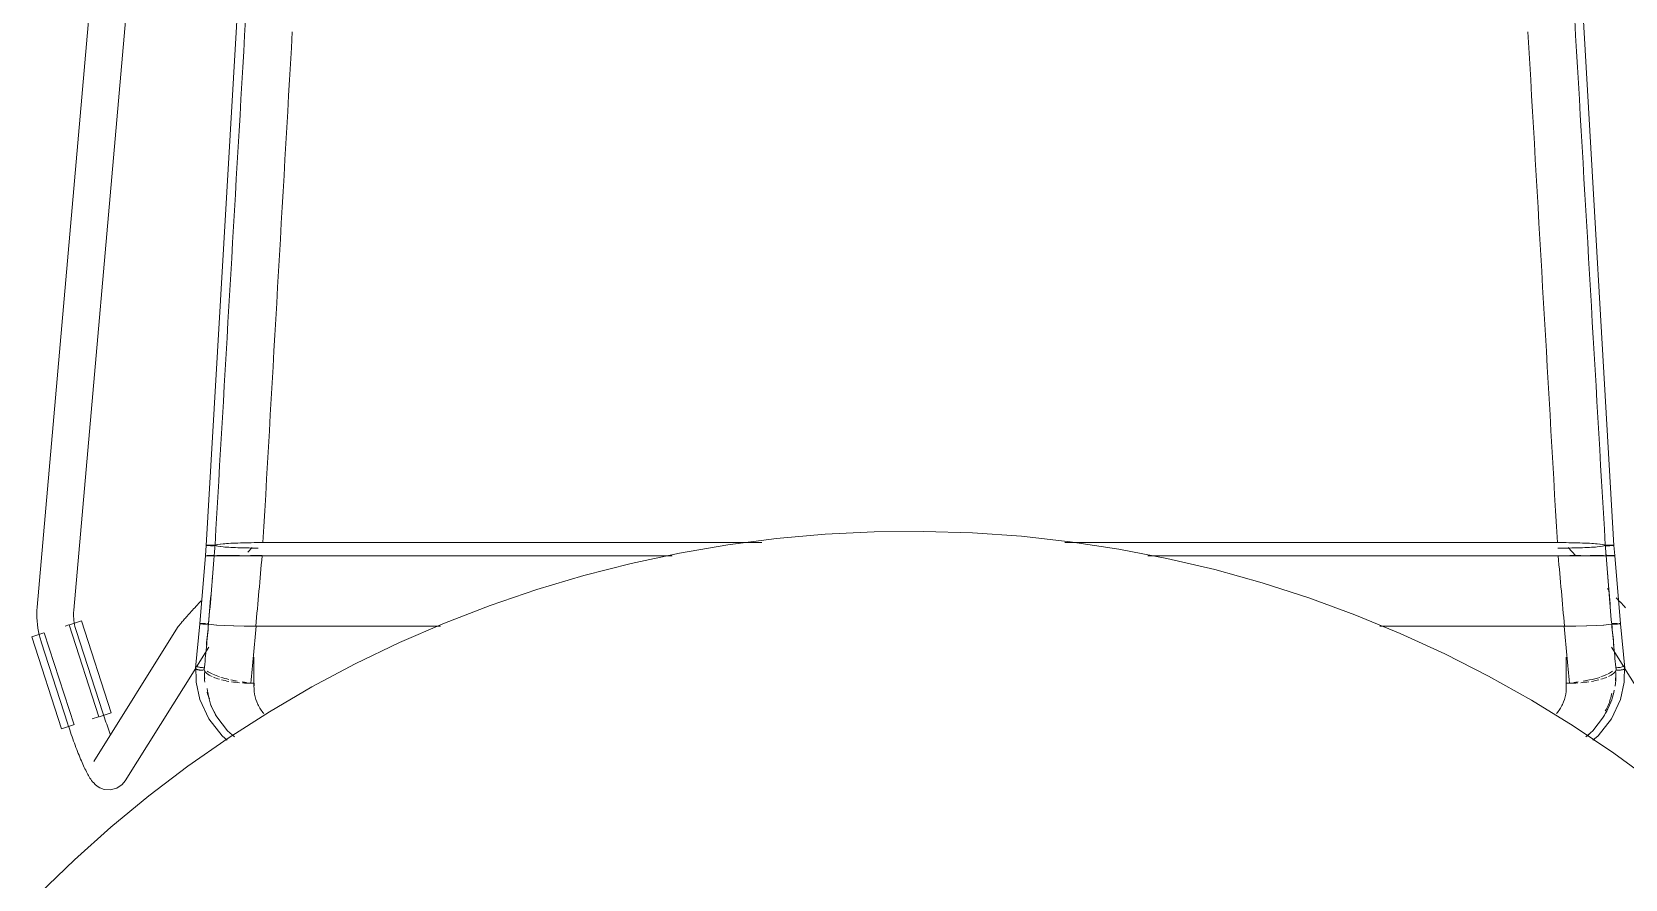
# Model space of a CAD drawing. Header units: millimetres. Extents: x 155927 to 317870, y -36033 to 97293.
# Drawn here: x 169461 to 169980, y 12593 to 12869 of the extents above; entities that cross this region are included whole.
import ezdxf

# ---------------------------------------------------------------- set-up
doc = ezdxf.new("R2010")
doc.units = ezdxf.units.MM
doc.header["$MEASUREMENT"] = 0
doc.layers.add('I-FURN', color=8, linetype='CONTINUOUS', lineweight=9)

msp = doc.modelspace()

# ---------------------------------------------------------------- linework, layer by layer
at = {"layer": 'I-FURN'}
for p, q in [((169501.76, 13124.6), (169462.81, 12681.28)), ((169474.76, 12680.23), (169512.06, 13104.73)), ((169537.24, 13033.31), (169517.96, 12701.41)), ((169957.48, 13033.31), (169976.76, 12701.41)), ((169529.06, 12702.2), (169525.93, 12702.07)), ((169532.62, 12702.27), (169529.06, 12702.2)), ((169536.41, 12702.3), (169532.62, 12702.27)), ((169699, 12702.3), (169536.41, 12702.3)), ((169536.41, 12702.3), (169699, 12702.3)), ((169703.77, 12703.61), (169687.9, 12701.55)), ((169719.7, 12705.04), (169703.77, 12703.61)), ((169735.68, 12705.83), (169719.7, 12705.04)), ((169751.68, 12705.97), (169735.68, 12705.83)), ((169767.67, 12705.48), (169751.68, 12705.97)), ((169783.63, 12704.35), (169767.67, 12705.48)), ((169799.53, 12702.58), (169783.63, 12704.35)), ((169958.31, 12702.3), (169797.74, 12702.3)), ((169797.74, 12702.3), (169958.31, 12702.3)), ((169815.35, 12700.18), (169799.53, 12702.58)), ((169962.1, 12702.27), (169958.31, 12702.3)), ((169965.66, 12702.2), (169962.1, 12702.27)), ((169968.79, 12702.07), (169965.66, 12702.2)), ((169517.68, 12698.05), (169515.86, 12675.85)), ((169517.68, 12698.05), (169517.95, 12701.41)), ((169517.75, 12698.05), (169517.68, 12698.05)), ((169517.68, 12698.05), (169517.75, 12698.05)), ((169517.75, 12698.05), (169517.68, 12698.05)), ((169517.68, 12698.05), (169517.74, 12698.05)), ((169517.93, 12698.04), (169518.23, 12698.04)), ((169518.23, 12698.04), (169517.94, 12698.04)), ((169518.02, 12701.43), (169517.96, 12701.41)), ((169517.96, 12701.41), (169518.02, 12701.38)), ((169518.21, 12701.46), (169518.02, 12701.43)), ((169518.02, 12701.38), (169518.21, 12701.35)), ((169518.5, 12701.48), (169518.21, 12701.46)), ((169518.21, 12701.35), (169518.51, 12701.33)), ((169518.23, 12698.05), (169518.62, 12698.05)), ((169518.61, 12698.05), (169518.23, 12698.05)), ((169518.61, 12698.04), (169518.23, 12698.04)), ((169518.23, 12698.04), (169518.61, 12698.04)), ((169518.88, 12701.5), (169518.5, 12701.48)), ((169518.51, 12701.33), (169518.89, 12701.31)), ((169519.07, 12698.05), (169518.61, 12698.05)), ((169519.06, 12698.04), (169518.61, 12698.04)), ((169518.61, 12698.04), (169519.06, 12698.04)), ((169518.62, 12698.05), (169519.07, 12698.05)), ((169519.33, 12701.51), (169518.88, 12701.5)), ((169518.89, 12701.31), (169519.34, 12701.3)), ((169519.55, 12698.04), (169519.06, 12698.04)), ((169519.06, 12698.04), (169519.55, 12698.04)), ((169519.07, 12698.05), (169519.56, 12698.05)), ((169519.56, 12698.05), (169519.07, 12698.05)), ((169519.82, 12701.52), (169519.33, 12701.51)), ((169519.34, 12701.3), (169519.83, 12701.3)), ((169520.05, 12698.04), (169519.55, 12698.04)), ((169519.55, 12698.04), (169520.05, 12698.04)), ((169519.56, 12698.05), (169520.06, 12698.05)), ((169520.05, 12698.05), (169519.56, 12698.05)), ((169520.32, 12701.51), (169519.82, 12701.52)), ((169519.83, 12701.3), (169520.33, 12701.3)), ((169520.52, 12698.05), (169520.05, 12698.05)), ((169520.52, 12698.04), (169520.05, 12698.04)), ((169520.05, 12698.04), (169520.52, 12698.04)), ((169520.06, 12698.05), (169520.53, 12698.05)), ((169520.79, 12701.51), (169520.32, 12701.51)), ((169520.33, 12701.3), (169520.8, 12701.31)), ((169521.41, 12698.02), (169520.52, 12698.04)), ((169520.52, 12698.04), (169521.4, 12698.02)), ((169521.68, 12701.72), (169520.79, 12701.51)), ((169520.8, 12701.31), (169521.7, 12701.1)), ((169521.4, 12698.02), (169523.15, 12698.01)), ((169523.15, 12698.01), (169521.41, 12698.02)), ((169521.42, 12698.07), (169523.18, 12698.08)), ((169523.17, 12698.08), (169521.42, 12698.07)), ((169523.43, 12701.91), (169521.68, 12701.72)), ((169521.7, 12701.1), (169523.45, 12700.9)), ((169523.15, 12698.01), (169525.65, 12698)), ((169525.65, 12698), (169523.16, 12698.01)), ((169525.67, 12698.09), (169523.17, 12698.08)), ((169523.18, 12698.08), (169525.67, 12698.09)), ((169525.93, 12702.07), (169523.43, 12701.91)), ((169523.45, 12700.9), (169525.95, 12700.74)), ((169525.65, 12698), (169528.79, 12697.99)), ((169528.79, 12697.99), (169525.66, 12698)), ((169525.67, 12698.09), (169528.8, 12698.1)), ((169528.79, 12698.1), (169525.67, 12698.09)), ((169525.95, 12700.74), (169529.07, 12700.62)), ((169532.36, 12697.99), (169528.79, 12697.99)), ((169528.79, 12697.99), (169532.36, 12697.99)), ((169529.07, 12700.62), (169532.62, 12700.54)), ((169532.92, 12700.66), (169531.45, 12699.13)), ((169532.35, 12698.11), (169536.13, 12698.11)), ((169536.13, 12698.11), (169532.35, 12698.11)), ((169536.14, 12697.98), (169532.36, 12697.99)), ((169532.36, 12697.99), (169536.14, 12697.98)), ((169532.62, 12700.54), (169534.87, 12700.52)), ((169669.78, 12697.98), (169536.14, 12697.98)), ((169536.14, 12697.98), (169669.78, 12697.98)), ((169672.13, 12698.86), (169656.48, 12695.53)), ((169687.9, 12701.55), (169672.13, 12698.86)), ((169831.06, 12697.14), (169815.35, 12700.18)), ((169958.58, 12697.98), (169824.83, 12697.98)), ((169824.83, 12697.98), (169958.58, 12697.98)), ((169846.63, 12693.48), (169831.06, 12697.14)), ((169958.42, 12700.51), (169962.1, 12700.54)), ((169962.36, 12697.99), (169958.58, 12697.98)), ((169958.58, 12697.98), (169962.36, 12697.99)), ((169964.37, 12697.99), (169961.8, 12700.66)), ((169962.1, 12700.54), (169965.65, 12700.62)), ((169965.93, 12697.99), (169962.36, 12697.99)), ((169962.36, 12697.99), (169965.93, 12697.99)), ((169962.37, 12698.11), (169965.92, 12698.1)), ((169965.93, 12698.1), (169962.37, 12698.11)), ((169965.65, 12700.62), (169968.77, 12700.74)), ((169969.06, 12698), (169965.93, 12697.99)), ((169965.93, 12697.99), (169969.06, 12698)), ((169968.77, 12700.74), (169971.27, 12700.9)), ((169971.29, 12701.91), (169968.79, 12702.07)), ((169969.05, 12698.09), (169971.54, 12698.08)), ((169971.55, 12698.08), (169969.05, 12698.09)), ((169969.06, 12698), (169971.57, 12698.01)), ((169971.56, 12698.01), (169969.07, 12698)), ((169971.27, 12700.9), (169973.02, 12701.1)), ((169973.04, 12701.72), (169971.29, 12701.91)), ((169971.54, 12698.08), (169973.3, 12698.07)), ((169973.3, 12698.07), (169971.55, 12698.08)), ((169973.31, 12698.02), (169971.57, 12698.01)), ((169971.57, 12698.01), (169973.32, 12698.02)), ((169973.02, 12701.1), (169973.92, 12701.31)), ((169973.93, 12701.51), (169973.04, 12701.72)), ((169974.2, 12698.04), (169973.31, 12698.02)), ((169973.32, 12698.02), (169974.2, 12698.04)), ((169973.92, 12701.31), (169974.39, 12701.3)), ((169974.4, 12701.51), (169973.93, 12701.51)), ((169974.19, 12698.05), (169974.66, 12698.05)), ((169974.67, 12698.05), (169974.2, 12698.05)), ((169974.67, 12698.04), (169974.2, 12698.04)), ((169974.2, 12698.04), (169974.67, 12698.04)), ((169974.39, 12701.3), (169974.89, 12701.3)), ((169974.9, 12701.52), (169974.4, 12701.51)), ((169974.66, 12698.05), (169975.16, 12698.05)), ((169975.16, 12698.05), (169974.67, 12698.05)), ((169975.17, 12698.04), (169974.67, 12698.04)), ((169974.67, 12698.04), (169975.17, 12698.04)), ((169974.89, 12701.3), (169975.38, 12701.3)), ((169975.39, 12701.51), (169974.9, 12701.52)), ((169975.16, 12698.05), (169975.65, 12698.05)), ((169975.65, 12698.05), (169975.16, 12698.05)), ((169975.66, 12698.04), (169975.17, 12698.04)), ((169975.17, 12698.04), (169975.66, 12698.04)), ((169975.38, 12701.3), (169975.83, 12701.31)), ((169975.84, 12701.5), (169975.39, 12701.51)), ((169975.65, 12698.05), (169976.1, 12698.05)), ((169976.11, 12698.05), (169975.65, 12698.05)), ((169976.11, 12698.04), (169975.66, 12698.04)), ((169975.66, 12698.04), (169976.11, 12698.04)), ((169975.83, 12701.31), (169976.21, 12701.33)), ((169976.22, 12701.48), (169975.84, 12701.5)), ((169976.1, 12698.05), (169976.48, 12698.05)), ((169976.49, 12698.05), (169976.11, 12698.05)), ((169976.49, 12698.04), (169976.11, 12698.04)), ((169976.11, 12698.04), (169976.49, 12698.04)), ((169976.21, 12701.33), (169976.51, 12701.35)), ((169976.51, 12701.46), (169976.22, 12701.48)), ((169976.48, 12698.05), (169976.78, 12698.05)), ((169976.78, 12698.05), (169976.49, 12698.05)), ((169976.78, 12698.04), (169976.49, 12698.04)), ((169976.49, 12698.04), (169976.79, 12698.04)), ((169976.7, 12701.43), (169976.51, 12701.46)), ((169976.51, 12701.35), (169976.7, 12701.38)), ((169976.76, 12701.41), (169976.7, 12701.43)), ((169976.7, 12701.38), (169976.76, 12701.41)), ((169977.04, 12698.05), (169976.77, 12701.41)), ((169976.78, 12698.05), (169976.97, 12698.05)), ((169976.97, 12698.05), (169976.78, 12698.04)), ((169976.97, 12698.05), (169976.78, 12698.05)), ((169976.79, 12698.04), (169976.97, 12698.05)), ((169976.97, 12698.05), (169977.04, 12698.05)), ((169977.04, 12698.05), (169976.97, 12698.05)), ((169976.97, 12698.05), (169977.04, 12698.05)), ((169977.04, 12698.05), (169976.97, 12698.05)), ((169977.04, 12698.05), (169978.86, 12675.85)), ((169656.48, 12695.53), (169640.97, 12691.59)), ((169862.05, 12689.2), (169846.63, 12693.48)), ((169625.64, 12687.03), (169610.5, 12681.85)), ((169640.97, 12691.59), (169625.64, 12687.03)), ((169877.28, 12684.31), (169862.05, 12689.2)), ((169975.14, 12686.8), (169974.65, 12687.31)), ((169514.21, 12681.09), (169514.61, 12681.53)), ((169514.61, 12681.53), (169515.03, 12681.97)), ((169515.03, 12681.97), (169515.45, 12682.42)), ((169515.45, 12682.42), (169515.88, 12682.89)), ((169515.88, 12682.89), (169516.32, 12683.36)), ((169610.5, 12681.85), (169595.58, 12676.08)), ((169892.3, 12678.81), (169877.28, 12684.31)), ((169977.95, 12683.83), (169977.49, 12684.32)), ((169978.4, 12683.36), (169977.95, 12683.83)), ((169978.84, 12682.89), (169978.4, 12683.36)), ((169979.27, 12682.42), (169978.84, 12682.89)), ((169979.69, 12681.97), (169979.27, 12682.42)), ((169980.11, 12681.53), (169979.69, 12681.97)), ((169980.51, 12681.09), (169980.11, 12681.53)), ((169462.73, 12680.14), (169462.7, 12679)), ((169462.7, 12679), (169462.71, 12677.86)), ((169462.71, 12677.86), (169462.77, 12676.72)), ((169462.81, 12681.28), (169462.73, 12680.14)), ((169462.77, 12676.72), (169462.88, 12675.58)), ((169474.7, 12678.88), (169474.72, 12679.54)), ((169474.71, 12678.22), (169474.7, 12678.88)), ((169474.74, 12677.56), (169474.71, 12678.22)), ((169474.72, 12679.54), (169474.76, 12680.2)), ((169474.81, 12676.9), (169474.74, 12677.56)), ((169474.76, 12680.2), (169474.76, 12680.23)), ((169474.89, 12676.24), (169474.81, 12676.9)), ((169475.01, 12675.59), (169474.89, 12676.24)), ((169475.3, 12676.18), (169477.25, 12676.81)), ((169486.94, 12646.81), (169477.25, 12676.81)), ((169509.72, 12676.06), (169509.92, 12676.31)), ((169509.92, 12676.31), (169510.13, 12676.56)), ((169510.13, 12676.56), (169510.36, 12676.82)), ((169510.36, 12676.82), (169510.61, 12677.1)), ((169510.61, 12677.1), (169510.86, 12677.4)), ((169510.86, 12677.4), (169511.14, 12677.71)), ((169511.14, 12677.71), (169511.42, 12678.03)), ((169511.42, 12678.03), (169511.73, 12678.37)), ((169511.73, 12678.37), (169512.04, 12678.72)), ((169512.04, 12678.72), (169512.37, 12679.08)), ((169512.37, 12679.08), (169512.71, 12679.46)), ((169512.71, 12679.46), (169513.07, 12679.85)), ((169513.07, 12679.85), (169513.44, 12680.25)), ((169513.44, 12680.25), (169513.82, 12680.67)), ((169513.82, 12680.67), (169514.21, 12681.09)), ((169907.1, 12672.72), (169892.3, 12678.81)), ((169461.1, 12671.6), (169463.05, 12672.23)), ((169470.78, 12641.59), (169461.1, 12671.6)), ((169462.88, 12675.58), (169463.03, 12674.45)), ((169463.03, 12674.45), (169463.23, 12673.32)), ((169463.05, 12672.23), (169465.02, 12672.87)), ((169463.23, 12673.32), (169463.47, 12672.21)), ((169463.47, 12672.21), (169463.75, 12671.1)), ((169463.75, 12671.1), (169464.08, 12670.01)), ((169474.83, 12642.9), (169465.14, 12672.9)), ((169471.95, 12675.1), (169473.11, 12675.48)), ((169473.21, 12675.51), (169482.9, 12645.5)), ((169473.33, 12675.55), (169475.3, 12676.18)), ((169475.15, 12674.94), (169475.01, 12675.59)), ((169475.32, 12674.3), (169475.15, 12674.94)), ((169475.51, 12673.67), (169475.32, 12674.3)), ((169484.22, 12646.86), (169475.51, 12673.67)), ((169508.6, 12674.58), (169481.3, 12630.99)), ((169508.6, 12674.58), (169508.82, 12674.9)), ((169508.82, 12674.9), (169509, 12675.16)), ((169509, 12675.16), (169509.17, 12675.39)), ((169509.17, 12675.39), (169509.35, 12675.61)), ((169509.35, 12675.61), (169509.53, 12675.83)), ((169509.53, 12675.83), (169509.72, 12676.06)), ((169515.85, 12675.85), (169514.43, 12661.35)), ((169515.92, 12675.87), (169515.85, 12675.85)), ((169515.85, 12675.85), (169515.92, 12675.82)), ((169515.86, 12675.85), (169515.92, 12675.87)), ((169515.92, 12675.82), (169515.86, 12675.85)), ((169516.1, 12675.9), (169515.92, 12675.87)), ((169515.92, 12675.87), (169516.11, 12675.9)), ((169515.92, 12675.82), (169516.11, 12675.8)), ((169516.4, 12675.92), (169516.1, 12675.9)), ((169516.11, 12675.9), (169516.4, 12675.92)), ((169516.11, 12675.8), (169516.41, 12675.77)), ((169516.41, 12675.77), (169516.11, 12675.8)), ((169516.78, 12675.93), (169516.4, 12675.92)), ((169516.4, 12675.92), (169516.78, 12675.93)), ((169516.41, 12675.77), (169516.79, 12675.76)), ((169516.79, 12675.76), (169516.41, 12675.77)), ((169517.23, 12675.94), (169516.78, 12675.93)), ((169516.78, 12675.93), (169517.23, 12675.94)), ((169516.79, 12675.76), (169517.24, 12675.75)), ((169517.25, 12675.75), (169516.79, 12675.76)), ((169517.72, 12675.95), (169517.23, 12675.94)), ((169517.23, 12675.94), (169517.72, 12675.95)), ((169517.24, 12675.75), (169517.73, 12675.74)), ((169517.74, 12675.74), (169517.25, 12675.75)), ((169517.73, 12675.74), (169518.23, 12675.75)), ((169518.24, 12675.75), (169517.74, 12675.74)), ((169518.23, 12675.75), (169518.7, 12675.75)), ((169518.71, 12675.75), (169518.24, 12675.75)), ((169518.69, 12675.94), (169518.37, 12675.95)), ((169518.37, 12675.95), (169518.69, 12675.94)), ((169518.7, 12675.75), (169519.59, 12675.56)), ((169519.59, 12675.56), (169518.71, 12675.75)), ((169521.31, 12675.38), (169519.59, 12675.56)), ((169519.59, 12675.56), (169521.33, 12675.38)), ((169523.77, 12675.23), (169521.33, 12675.38)), ((169521.33, 12675.38), (169523.81, 12675.23)), ((169526.84, 12675.12), (169523.8, 12675.23)), ((169523.81, 12675.23), (169526.91, 12675.12)), ((169530.35, 12675.04), (169526.9, 12675.12)), ((169526.91, 12675.12), (169530.34, 12675.04)), ((169530.44, 12675.04), (169534.2, 12675.02)), ((169534.08, 12675.02), (169530.44, 12675.04)), ((169534.2, 12675.02), (169594.32, 12675.02)), ((169594.32, 12675.02), (169534.2, 12675.02)), ((169595.58, 12676.08), (169580.9, 12669.71)), ((169900.4, 12675.02), (169960.52, 12675.02)), ((169960.52, 12675.02), (169900.4, 12675.02)), ((169921.63, 12666.04), (169907.1, 12672.72)), ((169960.52, 12675.02), (169964.28, 12675.04)), ((169964.28, 12675.04), (169960.64, 12675.02)), ((169967.82, 12675.12), (169964.37, 12675.04)), ((169964.38, 12675.04), (169967.81, 12675.12)), ((169967.81, 12675.12), (169970.91, 12675.23)), ((169970.92, 12675.23), (169967.88, 12675.12)), ((169970.91, 12675.23), (169973.39, 12675.38)), ((169973.39, 12675.38), (169970.95, 12675.23)), ((169973.39, 12675.38), (169975.13, 12675.56)), ((169975.13, 12675.56), (169973.41, 12675.38)), ((169976.01, 12675.75), (169975.13, 12675.56)), ((169975.13, 12675.56), (169976.02, 12675.75)), ((169976.48, 12675.75), (169976.01, 12675.75)), ((169976.02, 12675.75), (169976.49, 12675.75)), ((169976.5, 12675.95), (169976.03, 12675.94)), ((169976.03, 12675.94), (169976.5, 12675.95)), ((169976.98, 12675.74), (169976.48, 12675.75)), ((169976.49, 12675.75), (169976.99, 12675.74)), ((169977, 12675.95), (169976.5, 12675.95)), ((169976.5, 12675.95), (169977, 12675.95)), ((169977.47, 12675.75), (169976.98, 12675.74)), ((169976.99, 12675.74), (169977.48, 12675.75)), ((169977.49, 12675.94), (169977, 12675.95)), ((169977, 12675.95), (169977.49, 12675.94)), ((169977.93, 12675.76), (169977.47, 12675.75)), ((169977.48, 12675.75), (169977.93, 12675.76)), ((169977.94, 12675.93), (169977.49, 12675.94)), ((169977.49, 12675.94), (169977.94, 12675.93)), ((169977.93, 12675.76), (169978.31, 12675.77)), ((169978.31, 12675.77), (169977.93, 12675.76)), ((169978.31, 12675.77), (169978.61, 12675.8)), ((169978.6, 12675.8), (169978.31, 12675.77)), ((169978.62, 12675.9), (169978.32, 12675.92)), ((169978.32, 12675.92), (169978.61, 12675.9)), ((169978.61, 12675.9), (169978.8, 12675.87)), ((169978.61, 12675.8), (169978.8, 12675.82)), ((169978.8, 12675.87), (169978.62, 12675.9)), ((169978.87, 12675.85), (169978.8, 12675.87)), ((169978.8, 12675.87), (169978.86, 12675.85)), ((169978.86, 12675.85), (169978.8, 12675.82)), ((169978.8, 12675.82), (169978.87, 12675.85)), ((169978.87, 12675.85), (169980.29, 12661.35)), ((169464.08, 12670.01), (169464.1, 12669.96)), ((169464.1, 12669.96), (169472.81, 12643.15)), ((169514.73, 12661.76), (169518.77, 12668.21)), ((169580.9, 12669.71), (169566.49, 12662.77)), ((169935.89, 12658.78), (169921.63, 12666.04)), ((169975.95, 12668.21), (169979.99, 12661.76)), ((169491.47, 12624.62), (169514.5, 12661.39)), ((169514.64, 12656.79), (169514.55, 12662.25)), ((169533.49, 12664.97), (169533.49, 12655.22)), ((169566.49, 12662.77), (169552.37, 12655.25)), ((169961.23, 12655.22), (169961.23, 12664.97)), ((169980.08, 12656.79), (169980.17, 12662.25)), ((169980.22, 12661.39), (170003.25, 12624.62)), ((169515.85, 12651.14), (169514.64, 12656.79)), ((169533.55, 12656.46), (169532.5, 12656.46)), ((169949.85, 12650.96), (169935.89, 12658.78)), ((169962.22, 12656.46), (169961.17, 12656.46)), ((169978.87, 12651.14), (169980.08, 12656.79)), ((169518.76, 12644.83), (169515.85, 12651.14)), ((169552.37, 12655.25), (169538.56, 12647.17)), ((169963.48, 12642.58), (169949.85, 12650.96)), ((169975.96, 12644.83), (169978.87, 12651.14)), ((169480.79, 12644.82), (169482.8, 12645.47)), ((169484.99, 12646.18), (169483.02, 12645.54)), ((169484.33, 12646.53), (169484.22, 12646.86)), ((169484.56, 12645.84), (169484.33, 12646.53)), ((169484.79, 12645.15), (169484.56, 12645.84)), ((169485.02, 12644.46), (169484.79, 12645.15)), ((169486.94, 12646.81), (169484.99, 12646.18)), ((169521.33, 12645.53), (169519.42, 12649.22)), ((169524.83, 12640.96), (169521.33, 12645.53)), ((169538.56, 12647.17), (169525.08, 12638.55)), ((169969.89, 12640.96), (169973.39, 12645.53)), ((169973.39, 12645.53), (169975.3, 12649.22)), ((169472.74, 12642.22), (169470.78, 12641.59)), ((169474.71, 12642.86), (169472.74, 12642.22)), ((169472.96, 12642.69), (169472.81, 12643.15)), ((169473.2, 12641.95), (169472.96, 12642.69)), ((169473.45, 12641.22), (169473.2, 12641.95)), ((169473.7, 12640.48), (169473.45, 12641.22)), ((169473.95, 12639.75), (169473.7, 12640.48)), ((169485.25, 12643.78), (169485.02, 12644.46)), ((169485.49, 12643.11), (169485.25, 12643.78)), ((169485.72, 12642.44), (169485.49, 12643.11)), ((169485.96, 12641.79), (169485.72, 12642.44)), ((169486.19, 12641.14), (169485.96, 12641.79)), ((169486.43, 12640.5), (169486.19, 12641.14)), ((169486.66, 12639.88), (169486.43, 12640.5)), ((169523.09, 12639.3), (169518.76, 12644.83)), ((169527.17, 12639), (169524.83, 12640.96)), ((169976.77, 12633.67), (169963.48, 12642.58)), ((169967.56, 12639.01), (169969.89, 12640.96)), ((169971.63, 12639.3), (169975.96, 12644.83)), ((169474.2, 12639.03), (169473.95, 12639.75)), ((169474.45, 12638.32), (169474.2, 12639.03)), ((169474.71, 12637.61), (169474.45, 12638.32)), ((169474.96, 12636.91), (169474.71, 12637.61)), ((169475.22, 12636.22), (169474.96, 12636.91)), ((169475.47, 12635.54), (169475.22, 12636.22)), ((169475.73, 12634.88), (169475.47, 12635.54)), ((169475.98, 12634.23), (169475.73, 12634.88)), ((169525.08, 12638.55), (169511.96, 12629.39)), ((169524.8, 12637.93), (169523.09, 12639.3)), ((169969.92, 12637.93), (169971.63, 12639.3)), ((169476.23, 12633.59), (169475.98, 12634.23)), ((169476.48, 12632.96), (169476.23, 12633.59)), ((169476.73, 12632.35), (169476.48, 12632.96)), ((169476.98, 12631.75), (169476.73, 12632.35)), ((169477.22, 12631.18), (169476.98, 12631.75)), ((169477.47, 12630.61), (169477.22, 12631.18)), ((169477.71, 12630.07), (169477.47, 12630.61)), ((169477.94, 12629.54), (169477.71, 12630.07)), ((169478.18, 12629.03), (169477.94, 12629.54)), ((169989.69, 12624.24), (169976.77, 12633.67)), ((169478.41, 12628.54), (169478.18, 12629.03)), ((169478.64, 12628.07), (169478.41, 12628.54)), ((169478.87, 12627.61), (169478.64, 12628.07)), ((169479.1, 12627.17), (169478.87, 12627.61)), ((169479.33, 12626.74), (169479.1, 12627.17)), ((169479.56, 12626.33), (169479.33, 12626.74)), ((169479.8, 12625.93), (169479.56, 12626.33)), ((169480.04, 12625.54), (169479.8, 12625.93)), ((169480.29, 12625.16), (169480.04, 12625.54)), ((169480.57, 12624.76), (169480.29, 12625.16)), ((169480.88, 12624.36), (169480.57, 12624.76)), ((169481.25, 12623.94), (169480.88, 12624.36)), ((169490.57, 12623.5), (169491.47, 12624.62)), ((169511.96, 12629.39), (169499.22, 12619.72)), ((169481.72, 12623.47), (169481.25, 12623.94)), ((169482.35, 12622.95), (169481.72, 12623.47)), ((169483.26, 12622.39), (169482.35, 12622.95)), ((169484.64, 12621.86), (169483.26, 12622.39)), ((169486.61, 12621.69), (169484.64, 12621.86)), ((169488.84, 12622.28), (169486.61, 12621.69)), ((169499.22, 12619.72), (169486.87, 12609.55)), ((169490.57, 12623.5), (169488.84, 12622.28)), ((169486.87, 12609.55), (169474.94, 12598.89)), ((169474.94, 12598.89), (169463.44, 12587.76))]:
    msp.add_line(p, q, dxfattribs=at)
for points in [[(169520.79, 12701.51), (169524.01, 12756.91), (169530.45, 12867.67), (169536.89, 12978.27), (169540.11, 13033.5)], [(169973.93, 12701.51), (169970.71, 12756.91), (169964.27, 12867.67), (169957.83, 12978.27), (169954.61, 13033.5)], [(169536.41, 12702.3), (169539.6, 12757.83), (169542.8, 12813.35), (169545.99, 12868.79)], [(169948.72, 12868.79), (169951.92, 12813.33), (169955.12, 12757.83), (169958.31, 12702.3)], [(169520.8, 12701.31), (169520.2, 12701.29), (169518.69, 12701.29), (169517.95, 12701.37), (169517.95, 12701.41)], [(169518.71, 12675.75), (169519.01, 12679.46), (169519.61, 12686.89), (169520.22, 12694.32), (169520.52, 12698.04)], [(169520.79, 12701.51), (169520.74, 12700.93), (169520.65, 12699.77), (169520.56, 12698.62), (169520.52, 12698.04)], [(169520.8, 12701.31), (169520.75, 12700.76), (169520.66, 12699.68), (169520.57, 12698.6), (169520.53, 12698.05)], [(169535.11, 12686.49), (169535.46, 12690.32), (169535.8, 12694.15), (169536.14, 12697.98)], [(169958.58, 12697.98), (169958.92, 12694.15), (169959.26, 12690.32), (169959.61, 12686.49)], [(169973.92, 12701.31), (169973.97, 12700.76), (169974.06, 12699.68), (169974.15, 12698.6), (169974.19, 12698.05)], [(169973.93, 12701.51), (169973.98, 12700.93), (169974.07, 12699.77), (169974.15, 12698.62), (169974.2, 12698.04)], [(169976.01, 12675.75), (169975.71, 12679.46), (169975.11, 12686.89), (169974.5, 12694.32), (169974.2, 12698.04)], [(169518.69, 12675.94), (169518.99, 12679.59), (169519.3, 12683.24), (169519.6, 12686.89)], [(169519.9, 12690.5), (169519.93, 12690.91), (169519.97, 12691.32), (169520, 12691.73)], [(169534.08, 12675.02), (169534.42, 12678.84), (169534.77, 12682.66), (169535.11, 12686.49)], [(169959.61, 12686.49), (169959.95, 12682.66), (169960.29, 12678.84), (169960.64, 12675.02)], [(169518.7, 12675.75), (169518.46, 12673.23), (169517.98, 12668.19), (169517.51, 12663.24), (169517.27, 12660.8)], [(169518.69, 12675.94), (169518.45, 12673.57), (169518.22, 12671.2), (169517.98, 12668.86)], [(169534.2, 12675.02), (169533.89, 12671.88), (169533.3, 12665.63), (169532.76, 12659.49), (169532.5, 12656.46)], [(169960.52, 12675.02), (169960.83, 12671.88), (169961.42, 12665.63), (169961.96, 12659.49), (169962.22, 12656.46)], [(169976.02, 12675.75), (169976.26, 12673.23), (169976.74, 12668.19), (169977.21, 12663.24), (169977.45, 12660.8)], [(169976.05, 12675.75), (169976.28, 12673.44), (169976.51, 12671.13), (169976.74, 12668.86)], [(169514.61, 12662.1), (169514.65, 12662.06), (169514.78, 12661.96), (169515.07, 12661.83), (169515.46, 12661.71), (169515.92, 12661.62), (169516.41, 12661.55), (169516.91, 12661.52), (169517.22, 12661.52), (169517.37, 12661.53)], [(169519.81, 12658.63), (169519.12, 12658.96), (169517.98, 12659.66), (169517.41, 12660.41), (169517.27, 12660.8)], [(169517.31, 12659.97), (169517.32, 12659.32), (169517.35, 12658.67), (169517.42, 12658.02)], [(169517.44, 12656.8), (169517.36, 12657.62), (169517.35, 12658.44), (169517.35, 12659.27)], [(169518.28, 12660.44), (169518.68, 12660.12), (169519.21, 12659.8), (169519.85, 12659.49)], [(169520.1, 12659.37), (169520.73, 12659.08), (169521.47, 12658.8), (169522.29, 12658.54)], [(169522.25, 12657.75), (169521.52, 12657.95), (169520.88, 12658.19), (169520.28, 12658.43)], [(169522.72, 12658.38), (169523.52, 12658.13), (169524.4, 12657.9), (169525.32, 12657.68)], [(169525.3, 12657.07), (169524.45, 12657.21), (169523.65, 12657.37), (169522.91, 12657.56)], [(169525.98, 12657.53), (169526.62, 12657.39), (169527.28, 12657.25), (169527.96, 12657.13)], [(169528.78, 12656.63), (169527.88, 12656.71), (169527, 12656.81), (169526.15, 12656.93)], [(169529.66, 12656.88), (169530.14, 12656.81), (169530.61, 12656.76), (169531.09, 12656.71)], [(169532.5, 12656.46), (169531.55, 12656.47), (169530.62, 12656.51), (169529.71, 12656.56)], [(169533.5, 12654.95), (169533.49, 12655.45), (169533.5, 12655.96), (169533.55, 12656.46)], [(169961.17, 12656.46), (169961.22, 12655.96), (169961.23, 12655.45), (169961.23, 12654.94)], [(169965, 12656.56), (169964.09, 12656.5), (169963.17, 12656.47), (169962.22, 12656.46)], [(169963.63, 12656.7), (169964.11, 12656.75), (169964.58, 12656.82), (169965.04, 12656.88)], [(169968.57, 12656.93), (169967.72, 12656.81), (169966.85, 12656.69), (169965.93, 12656.63)], [(169971.8, 12657.56), (169971.06, 12657.38), (169970.25, 12657.22), (169969.42, 12657.07)], [(169972.44, 12658.52), (169973.26, 12658.79), (169974.07, 12659.07), (169974.62, 12659.37)], [(169974.45, 12658.43), (169973.86, 12658.18), (169973.2, 12657.95), (169972.47, 12657.74)], [(169974.87, 12659.49), (169975.51, 12659.8), (169975.9, 12660.12), (169976.23, 12660.44)], [(169977.42, 12659.26), (169977.41, 12658), (169977.31, 12656.74), (169977.13, 12655.5)], [(169977.22, 12657.29), (169977.33, 12658.17), (169977.35, 12659.07), (169977.35, 12659.97)], [(169518.24, 12653.55), (169518.44, 12652.83), (169518.67, 12652.11), (169518.94, 12651.4)], [(169968.96, 12640.14), (169968.53, 12639.73), (169968.08, 12639.34), (169967.62, 12638.96)]]:
    msp.add_open_spline(points, degree=3, dxfattribs=at)
for points, knots in [([(169520.79, 12701.51), (169521.07, 12701.65), (169522.45, 12701.86), (169525.81, 12702.08), (169528.98, 12702.2), (169532.58, 12702.28), (169535.13, 12702.3), (169536.41, 12702.3)], [-1, -1, -1, -1, -0.666667, -0.5, -0.333333, -0.166667, 0, 0, 0, 0]), ([(169958.31, 12702.3), (169959.59, 12702.3), (169962.14, 12702.28), (169965.74, 12702.2), (169968.91, 12702.08), (169972.27, 12701.86), (169973.65, 12701.65), (169973.93, 12701.51)], [-1, -1, -1, -1, -0.833333, -0.666667, -0.5, -0.333333, 0, 0, 0, 0]), ([(169517.95, 12701.41), (169517.95, 12701.42), (169518.09, 12701.45), (169518.48, 12701.48), (169518.87, 12701.5), (169519.32, 12701.51), (169519.82, 12701.52), (169520.32, 12701.52), (169520.64, 12701.51), (169520.79, 12701.51)], [-0.498493, -0.498493, -0.498493, -0.498493, -0.375, -0.3125, -0.25, -0.1875, -0.125, -0.0625, 0, 0, 0, 0]), ([(169534.87, 12700.52), (169532.84, 12700.53), (169529.62, 12700.59), (169525.83, 12700.73), (169522.48, 12700.95), (169521.09, 12701.16), (169520.8, 12701.31)], [-0.9335619, -0.9335619, -0.9335619, -0.9335619, -0.6666667, -0.5, -0.3333333, 0, 0, 0, 0]), ([(169973.92, 12701.31), (169973.63, 12701.16), (169972.24, 12700.95), (169968.89, 12700.73), (169965.73, 12700.61), (169962.17, 12700.53), (169959.66, 12700.51), (169958.42, 12700.51)], [-1, -1, -1, -1, -0.6666667, -0.5, -0.3333333, -0.1666667, -0.003964, -0.003964, -0.003964, -0.003964]), ([(169976.77, 12701.41), (169976.77, 12701.39), (169976.63, 12701.36), (169976.23, 12701.33), (169975.85, 12701.31), (169975.39, 12701.3), (169974.89, 12701.29), (169974.39, 12701.3), (169974.07, 12701.3), (169973.92, 12701.31)], [-0.5, -0.5, -0.5, -0.5, -0.375, -0.3125, -0.25, -0.1875, -0.125, -0.0625, 0, 0, 0, 0]), ([(169973.93, 12701.51), (169974.15, 12701.51), (169974.65, 12701.52), (169975.28, 12701.52), (169975.74, 12701.5), (169976.15, 12701.49), (169976.61, 12701.46), (169976.77, 12701.42), (169976.77, 12701.41)], [-1, -1, -1, -1, -0.90625, -0.8125, -0.765625, -0.71875, -0.625, -0.501507, -0.501507, -0.501507, -0.501507]), ([(169975.52, 12682.05), (169975.38, 12683.7), (169974.94, 12689.03), (169974.5, 12694.36), (169974.2, 12698.05)], [0.2766114, 0.2766114, 0.2766114, 0.2766114, 0.5, 1, 1, 1, 1]), ([(169517.27, 12660.8), (169517.12, 12660.78), (169516.84, 12660.75), (169516.41, 12660.73), (169516.04, 12660.74), (169515.75, 12660.77), (169515.48, 12660.8), (169515.23, 12660.85), (169515, 12660.91), (169514.81, 12660.98), (169514.61, 12661.07), (169514.51, 12661.16), (169514.48, 12661.21)], [0, 0, 0, 0, 0.0555556, 0.1111111, 0.1666667, 0.1944444, 0.2222222, 0.2777778, 0.3055556, 0.3333333, 0.3888889, 0.4444444, 0.4444444, 0.4444444, 0.4444444]), ([(169977.45, 12660.8), (169977.31, 12660.41), (169976.75, 12659.66), (169975.61, 12658.96), (169974.93, 12658.64)], [0, 0, 0, 0, 0.1666667, 0.3309695, 0.3309695, 0.3309695, 0.3309695]), ([(169977.35, 12661.53), (169977.57, 12661.52), (169978.06, 12661.53), (169978.81, 12661.61), (169979.48, 12661.77), (169979.91, 12661.94), (169980.06, 12662.06), (169980.11, 12662.1)], [-1, -1, -1, -1, -0.90625, -0.8125, -0.71875, -0.625, -0.5625, -0.5625, -0.5625, -0.5625]), ([(169980.24, 12661.21), (169980.22, 12661.18), (169980.18, 12661.14), (169980.07, 12661.06), (169979.88, 12660.96), (169979.56, 12660.86), (169979.16, 12660.78), (169978.81, 12660.75), (169978.43, 12660.73), (169977.99, 12660.74), (169977.63, 12660.77), (169977.45, 12660.8)], [0.5555556, 0.5555556, 0.5555556, 0.5555556, 0.5833333, 0.6180556, 0.6527778, 0.7222222, 0.7916667, 0.8263889, 0.8611111, 0.9305556, 1, 1, 1, 1]), ([(169536.66, 12646.57), (169535.89, 12647.48), (169533.96, 12650.48), (169533.33, 12654.08), (169533.55, 12656.46)], [0.5, 0.5, 0.5, 0.5, 0.6666667, 1, 1, 1, 1]), ([(169961.17, 12656.46), (169961.39, 12654.08), (169960.76, 12650.48), (169958.83, 12647.48), (169958.06, 12646.57)], [0, 0, 0, 0, 0.3333333, 0.5, 0.5, 0.5, 0.5]), ([(169966.74, 12657.14), (169967.43, 12657.26), (169969.27, 12657.63), (169971.14, 12658.06), (169972.18, 12658.37)], [-0.7589709, -0.7589709, -0.7589709, -0.7589709, -0.6666667, -0.5, -0.5, -0.5, -0.5]), ([(169521.33, 12645.56), (169520.82, 12646.38), (169519.15, 12649.26), (169518.55, 12652.44), (169518.25, 12654.73)], [-0.4024189, -0.4024189, -0.4024189, -0.4024189, -0.3333333, -0.1655687, -0.1655687, -0.1655687, -0.1655687]), ([(169976.87, 12654.22), (169976.43, 12652.11), (169975.42, 12649.03), (169973.79, 12646.26), (169973.2, 12645.39)], [0.1763318, 0.1763318, 0.1763318, 0.1763318, 0.3333333, 0.408557, 0.408557, 0.408557, 0.408557]), ([(169973.92, 12647.46), (169974.26, 12648.05), (169975.29, 12649.9), (169975.78, 12651.88), (169976.01, 12653.25)], [0.6175454, 0.6175454, 0.6175454, 0.6175454, 0.6666667, 0.7702374, 0.7702374, 0.7702374, 0.7702374])]:
    msp.add_open_spline(points, degree=3, knots=knots, dxfattribs=at)

doc.saveas('drawing.dxf')
